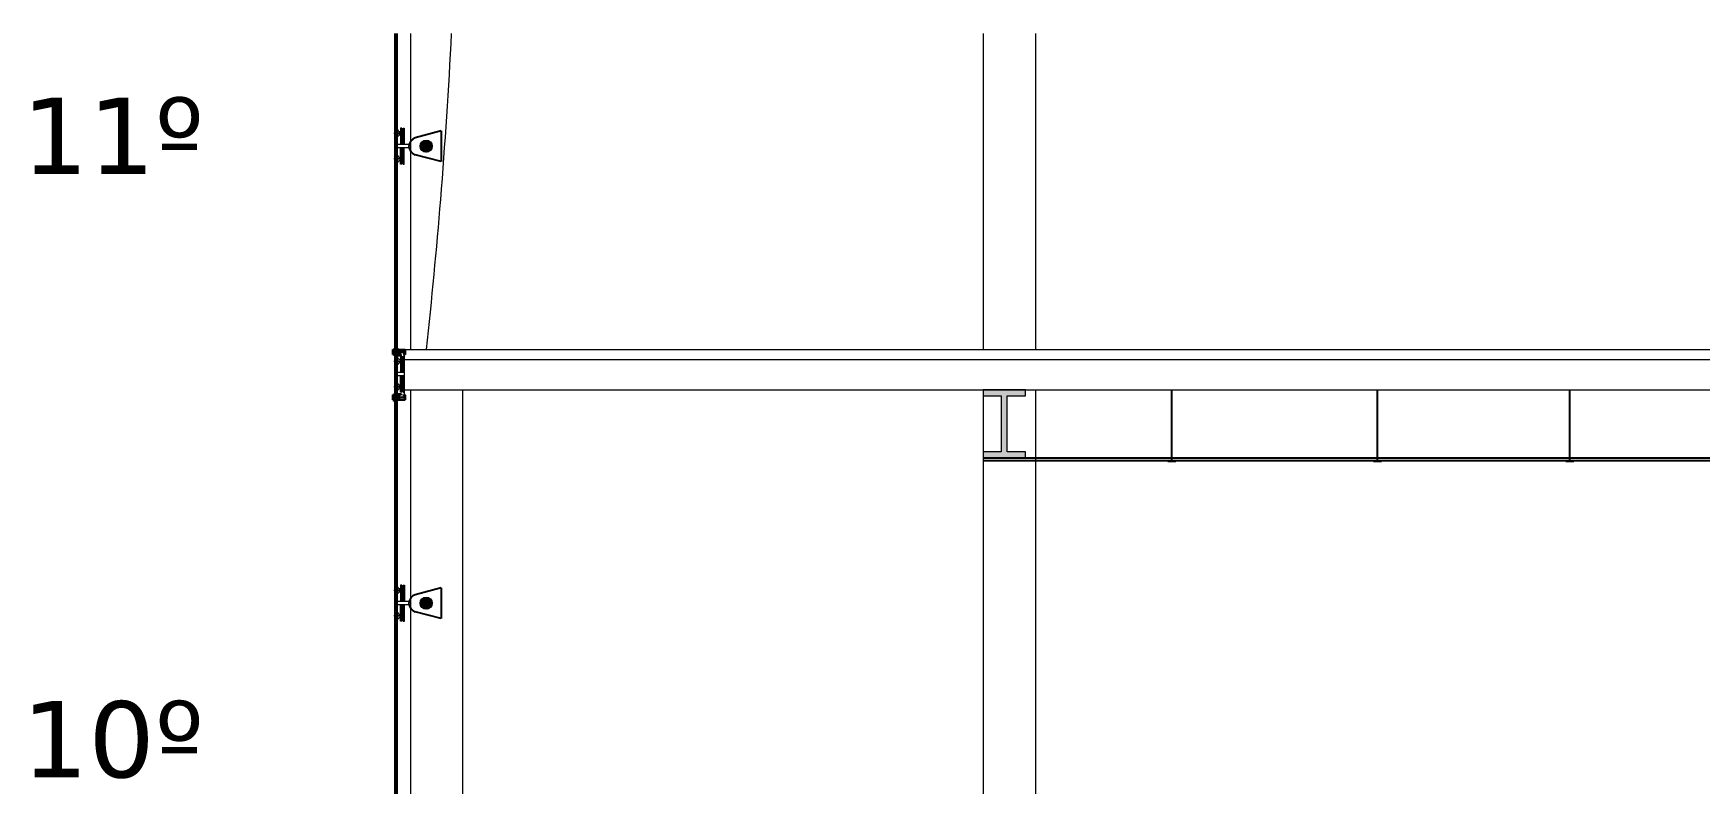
# Model space of a CAD drawing. Header units: millimetres. Extents: x 908.4 to 963.4, y 274.9 to 316.3.
# Drawn here: x 922.46 to 930.73, y 302.29 to 306.01 of the extents above; entities that cross this region are included whole.
import ezdxf

# ---------------------------------------------------------------- set-up
doc = ezdxf.new("R2010")
doc.units = ezdxf.units.MM
doc.header["$LTSCALE"] = 10
doc.layers.get('0').update_dxf_attribs({"color": 90})
for name, color, linetype in [('1', 130, 'Continuous'), ('CIEL', 8, 'Continuous'), ('DATA', 9, 'Continuous'), ('FONDO', 8, 'Continuous'), ('TEX1', 90, 'Continuous'), ('VIDRO', 140, 'Continuous')]:
    doc.layers.add(name, color=color, linetype=linetype)
for name, color, linetype, lineweight in [('A-perf', 180, 'Continuous', 9), ('COTA', 90, 'Continuous', 9), ('linha estutura', 252, 'Continuous', 13), ('pn 02', 16, 'Continuous', 20), ('PN-01', 90, 'Continuous', 13)]:
    doc.layers.add(name, color=color, linetype=linetype, lineweight=lineweight)
doc.styles.add('cotanivel', font='verdana.TTF', dxfattribs={"height": 3})

# ---------------------------------------------------------------- blocks, each defined once
blk = doc.blocks.new('A$C43351A97')
at = {"layer": 'DATA'}
for p, q in [((0, 0.99), (0, 3.49)), ((0, 3.49), (0.53, 3.49)), ((3.53, 0.99), (0, 0.99)), ((0.07, 3.4), (0.06, 3.37)), ((0.06, 3.37), (0.06, 3.05)), ((0.06, 3.05), (0.07, 3.02)), ((0.09, 3.42), (0.07, 3.4)), ((0.07, 3.31), (0.07, 3.13)), ((0.07, 3.02), (0.09, 3)), ((0.11, 2.92), (0.08, 2.9)), ((0.08, 2.9), (0.08, 2.87)), ((0.08, 2.87), (0.08, 1.13)), ((0.08, 1.13), (0.08, 1.1)), ((0.08, 1.1), (0.11, 1.08)), ((0.13, 3.43), (0.09, 3.42)), ((0.09, 3), (0.13, 2.99)), ((0.14, 2.93), (0.11, 2.92)), ((0.11, 1.08), (0.14, 1.07)), ((0.48, 3.43), (0.13, 3.43)), ((0.46, 3.42), (0.13, 3.36)), ((0.13, 3.08), (0.46, 3.02)), ((0.13, 2.99), (0.48, 2.99)), ((0.53, 2.93), (0.14, 2.93)), ((0.14, 1.07), (2.94, 1.07)), ((0.18, 3.27), (0.3, 3.34)), ((0.3, 3.09), (0.18, 3.16)), ((0.29, 3.32), (0.19, 3.26)), ((0.19, 3.18), (0.29, 3.11)), ((0.26, 2.75), (0.26, 2.19)), ((0.61, 2.75), (0.26, 2.75)), ((0.26, 2.19), (2.73, 2.19)), ((0.32, 3.27), (0.32, 3.3)), ((0.61, 3.27), (0.32, 3.27)), ((0.32, 3.17), (0.61, 3.17)), ((0.32, 3.13), (0.32, 3.17)), ((0.34, 3.32), (0.34, 3.28)), ((0.34, 3.28), (0.43, 3.28)), ((0.34, 3.15), (0.34, 3.11)), ((0.43, 3.15), (0.34, 3.15)), ((0.39, 2.38), (0.39, 2.56)), ((0.43, 3.28), (0.46, 3.42)), ((0.46, 3.02), (0.43, 3.15)), ((0.45, 2.63), (0.86, 2.63)), ((2.73, 2.31), (0.45, 2.31)), ((0.48, 3.41), (0.48, 3.43)), ((0.48, 3.39), (0.48, 3.41)), ((0.49, 3.38), (0.48, 3.39)), ((0.48, 3.03), (0.49, 3.04)), ((0.48, 3.02), (0.48, 3.03)), ((0.48, 2.99), (0.48, 3.02)), ((0.51, 3.38), (0.49, 3.38)), ((0.49, 3.04), (0.51, 3.04)), ((0.52, 3.38), (0.51, 3.38)), ((0.51, 3.04), (0.52, 3.04)), ((0.53, 3.39), (0.52, 3.38)), ((0.52, 3.04), (0.53, 3.03)), ((0.53, 3.49), (0.53, 3.41)), ((0.53, 3.41), (0.53, 3.39)), ((0.53, 3.03), (0.53, 3.02)), ((0.53, 3.02), (0.53, 2.93)), ((0.61, 3.5), (0.61, 3.27)), ((0.86, 3.5), (0.61, 3.5)), ((0.61, 3.17), (0.61, 2.75)), ((0.73, 3.38), (0.86, 3.38)), ((0.73, 2.75), (0.73, 3.38)), ((0.86, 2.75), (0.73, 2.75)), ((0.86, 3.38), (0.86, 3.5)), ((0.86, 2.63), (0.86, 2.75)), ((4.83, 4), (2.1, 3.5)), ((2.1, 4), (4.83, 3.5)), ((2.1, 4), (2.1, 3.5)), ((4.83, 4), (2.1, 4)), ((2.1, 3.5), (4.83, 3.5)), ((2.73, 2.41), (2.73, 2.31)), ((2.73, 2.19), (2.73, 2.09)), ((2.95, 2.47), (2.79, 2.47)), ((2.79, 2.03), (2.95, 2.03)), ((2.88, 2.32), (2.92, 2.31)), ((2.95, 2.39), (2.89, 2.39)), ((2.89, 2.18), (2.93, 2.19)), ((2.9, 2.39), (2.95, 2.41)), ((5.59, 2.31), (2.9, 2.31)), ((2.9, 2.19), (3.54, 2.19)), ((2.96, 2.12), (2.9, 2.12)), ((2.95, 2.09), (2.9, 2.11)), ((2.92, 2.31), (3.03, 2.31)), ((2.93, 2.19), (3.02, 2.19)), ((2.94, 1.07), (2.97, 1.08)), ((2.97, 1.08), (2.99, 1.1)), ((2.98, 3.5), (2.98, 2.42)), ((5.21, 3.5), (2.98, 3.5)), ((2.99, 1.97), (2.99, 2.08)), ((2.99, 1.1), (3, 1.13)), ((3, 1.43), (3.02, 1.49)), ((3, 1.13), (3, 1.43)), ((3.02, 1.49), (3.06, 1.54)), ((3.05, 2.16), (3.05, 1.97)), ((3.05, 1.97), (3.74, 1.97)), ((3.06, 3.42), (5.17, 3.42)), ((3.06, 2.35), (3.06, 3.42)), ((3.06, 1.54), (3.13, 1.56)), ((3.07, 1.46), (3.06, 1.43)), ((3.06, 1.43), (3.06, 1.12)), ((3.06, 1.12), (3.07, 1.09)), ((3.09, 1.48), (3.07, 1.46)), ((3.07, 1.09), (3.09, 1.06)), ((3.08, 1.38), (3.08, 1.19)), ((3.62, 1.87), (3.09, 1.87)), ((3.13, 1.49), (3.09, 1.48)), ((3.09, 1.06), (3.13, 1.05)), ((3.13, 1.56), (3.53, 1.56)), ((3.48, 1.49), (3.13, 1.49)), ((3.13, 1.05), (3.48, 1.05)), ((3.47, 1.48), (3.14, 1.43)), ((3.14, 1.14), (3.47, 1.09)), ((3.19, 1.34), (3.3, 1.41)), ((3.3, 1.15), (3.19, 1.23)), ((3.2, 1.32), (3.3, 1.39)), ((3.3, 1.18), (3.2, 1.24)), ((3.33, 1.37), (3.33, 1.33)), ((3.33, 1.33), (3.74, 1.33)), ((3.33, 1.23), (3.33, 1.2)), ((3.71, 1.23), (3.33, 1.23)), ((3.34, 1.39), (3.34, 1.35)), ((3.34, 1.35), (3.43, 1.35)), ((3.34, 1.22), (3.34, 1.18)), ((3.43, 1.22), (3.34, 1.22)), ((3.43, 1.35), (3.47, 1.48)), ((3.47, 1.09), (3.43, 1.22)), ((3.48, 1.47), (3.48, 1.49)), ((3.48, 1.46), (3.48, 1.47)), ((3.49, 1.45), (3.48, 1.46)), ((3.48, 1.09), (3.49, 1.1)), ((3.48, 1.08), (3.48, 1.09)), ((3.48, 1.05), (3.48, 1.08)), ((3.51, 1.44), (3.49, 1.45)), ((3.49, 1.1), (3.51, 1.1)), ((3.52, 1.45), (3.51, 1.44)), ((3.51, 1.1), (3.52, 1.1)), ((3.53, 1.46), (3.52, 1.45)), ((3.52, 1.1), (3.53, 1.09)), ((3.53, 1.56), (3.53, 1.47)), ((3.53, 1.47), (3.53, 1.46)), ((3.53, 1.09), (3.53, 1.08)), ((3.53, 1.08), (3.53, 0.99)), ((3.54, 2.19), (3.54, 2.09)), ((4.17, 0.88), (3.57, 0.96)), ((3.61, 2.03), (3.7, 2.03)), ((3.62, 1.51), (3.62, 1.87)), ((3.62, 1.09), (3.67, 1.09)), ((3.62, 1.03), (3.62, 1.09)), ((3.64, 2.18), (3.68, 2.19)), ((3.65, 2.19), (5.59, 2.19)), ((3.71, 2.12), (3.65, 2.12)), ((3.7, 2.09), (3.65, 2.11)), ((3.84, 1), (3.65, 1)), ((3.67, 1.09), (3.71, 1.23)), ((3.68, 2.19), (3.77, 2.19)), ((3.71, 1.87), (3.71, 1.51)), ((3.74, 1.87), (3.71, 1.87)), ((3.71, 1.51), (3.8, 1.51)), ((3.74, 1.97), (3.74, 2.08)), ((3.74, 1.33), (3.74, 1.39)), ((3.8, 2.16), (3.8, 1.94)), ((3.87, 1.33), (3.8, 1.09)), ((3.8, 1.09), (3.87, 1.09)), ((3.96, 1.49), (3.86, 1.32)), ((3.87, 1.45), (3.87, 1.33)), ((3.87, 1.09), (3.87, 1.03)), ((3.97, 1.27), (3.97, 1.05)), ((4.17, 1.34), (4.02, 1.5)), ((4.07, 1.05), (4.07, 1.27)), ((4.17, 0), (4.17, 1.5)), ((5.36, 1.5), (4.17, 1.5)), ((4.83, 3.5), (4.83, 4)), ((5.3, 3.19), (5.03, 2.71)), ((5.03, 2.71), (5.03, 2.35)), ((5.11, 2.69), (5.37, 3.14)), ((5.11, 2.35), (5.11, 2.69)), ((5.17, 3.42), (5.3, 3.19)), ((5.17, 0), (5.17, 1.5)), ((5.17, 0.86), (5.67, 0.94)), ((5.37, 3.24), (5.21, 3.5)), ((5.36, 3.5), (5.36, 3.28)), ((5.61, 3.5), (5.36, 3.5)), ((5.36, 3.1), (5.36, 2.93)), ((5.36, 1.57), (5.36, 1.4)), ((5.36, 1.23), (5.36, 1)), ((5.36, 1), (5.61, 1)), ((5.38, 3.25), (5.41, 3.25)), ((5.41, 3.13), (5.38, 3.13)), ((5.38, 1.38), (5.41, 1.38)), ((5.41, 1.25), (5.38, 1.25)), ((5.41, 3.29), (5.5, 3.29)), ((5.41, 3.25), (5.41, 3.29)), ((5.41, 3.09), (5.41, 3.13)), ((5.41, 3.1), (5.41, 3.09)), ((5.6, 3.09), (5.41, 3.09)), ((5.41, 1.41), (5.6, 1.41)), ((5.41, 1.38), (5.41, 1.41)), ((5.41, 1.21), (5.41, 1.25)), ((5.5, 1.21), (5.41, 1.21)), ((5.46, 3), (5.65, 3)), ((5.46, 2.93), (5.46, 3)), ((5.46, 1.5), (5.46, 1.57)), ((5.65, 1.5), (5.46, 1.5)), ((5.5, 3.29), (5.63, 3.16)), ((5.63, 1.34), (5.5, 1.21)), ((5.61, 3.32), (5.61, 3.5)), ((5.64, 3.29), (5.61, 3.32)), ((5.61, 1.18), (5.64, 1.21)), ((5.61, 1), (5.61, 1.18)), ((5.66, 3.31), (5.64, 3.29)), ((5.64, 1.21), (5.66, 1.19)), ((5.65, 3.5), (6.23, 3.5)), ((5.73, 3.45), (5.65, 3.47)), ((5.65, 3), (5.65, 3)), ((5.65, 3), (5.65, 2.38)), ((5.65, 2.13), (5.65, 1.5)), ((5.65, 1.03), (5.73, 1.05)), ((6.23, 1), (5.65, 1)), ((5.72, 3.31), (5.66, 3.31)), ((5.66, 1.19), (5.72, 1.19)), ((6.2, 0.94), (5.67, 0.94)), ((5.73, 3.29), (5.73, 3.45)), ((5.73, 1.05), (5.73, 1.21)), ((5.77, 1.44), (5.77, 3.06)), ((5.77, 3.06), (5.95, 3.06)), ((5.95, 1.44), (5.77, 1.44)), ((6.19, 3.45), (5.81, 3.43)), ((5.81, 3.43), (5.81, 3.29)), ((5.81, 1.21), (5.81, 1.07)), ((5.81, 1.07), (6.19, 1.05)), ((5.92, 3.23), (5.82, 3.28)), ((5.82, 1.22), (5.92, 1.27)), ((5.95, 3.06), (5.95, 3.17)), ((5.95, 1.33), (5.95, 1.44)), ((6.17, 2.25), (6.19, 2.83)), ((6.19, 1.68), (6.17, 2.25)), ((6.19, 2.83), (6.19, 3.45)), ((6.19, 1.05), (6.19, 1.68)), ((6.23, 3.5), (6.23, 1))]:
    blk.add_line(p, q, dxfattribs=at)
blk.add_circle((5.12, 3.76), 0.243, dxfattribs=at)
for centre, radius, start, end in [((0.13, 3.3), 0.0625, 90, 168.61954), ((0.13, 3.14), 0.0625, 191.38046, 270), ((0.24, 3.22), 0.0784, 135.87573, 224.12427), ((0.22, 3.22), 0.0469, 124.43657, 235.56343), ((0.3, 3.3), 0.025, 360, 124.43657), ((0.3, 3.13), 0.025, 235.56343, 360), ((0.31, 3.32), 0.0272, 0, 124.43657), ((0.31, 3.11), 0.0272, 235.56343, 360), ((0.45, 2.56), 0.0625, 90, 180), ((0.45, 2.38), 0.0625, 180, 270), ((2.79, 2.41), 0.0625, 90, 180), ((2.79, 2.09), 0.0625, 180, 270), ((2.9, 2.35), 0.041, 90, 270), ((2.89, 2.35), 0.0312, 90, 254.96712), ((2.9, 2.15), 0.041, 90, 270), ((2.9, 2.15), 0.031, 105.99545, 270.00455), ((2.95, 2.44), 0.03, 270, 90), ((2.95, 2.42), 0.0312, 270, 0), ((2.95, 2.06), 0.03, 270, 90), ((2.96, 2.08), 0.031, 359.99877, 90.00123), ((3.09, 1.97), 0.094, 179.9974, 270.00108), ((3.02, 2.16), 0.031, 360, 90), ((3.03, 2.35), 0.0312, 270, 0), ((3.05, 2.16), 0.00000125, 180, 0), ((3.14, 1.37), 0.0625, 90, 168.61954), ((3.14, 1.2), 0.0625, 191.38046, 270), ((3.24, 1.28), 0.0784, 135.87573, 224.12427), ((3.23, 1.28), 0.0469, 124.35561, 235.64439), ((3.32, 1.39), 0.0272, 360, 124.43657), ((3.31, 1.37), 0.025, 359.99613, 124.00387), ((3.31, 1.2), 0.025, 235.73155, 359.72194), ((3.32, 1.18), 0.0272, 235.56343, 360), ((3.61, 2.09), 0.0625, 180, 270), ((3.57, 1.08), 0.039, 0.1803, 180), ((3.57, 1), 0.039, 180, 262.07308), ((3.65, 2.15), 0.041, 90, 270), ((3.65, 2.15), 0.0309, 105.33705, 270.12763), ((3.74, 1.51), 0.125, 180, 270), ((3.65, 1.03), 0.03, 180, 224.98847), ((3.65, 1.03), 0.03, 224.98847, 270.01153), ((3.7, 2.06), 0.031, 270, 90), ((3.71, 2.08), 0.031, 360, 90), ((3.74, 1.94), 0.062, 270, 360), ((3.77, 2.16), 0.031, 0, 90), ((3.8, 1.45), 0.062, 360, 90), ((3.84, 1.03), 0.03, 270, 0.00477), ((3.99, 1.47), 0.037, 43.0014, 150), ((4.02, 1.25), 0.0537, 21.45883, 158.54117), ((4.02, 1.07), 0.0537, 201.45883, 338.54117), ((5.07, 2.35), 0.04, 180, 0), ((5.38, 3.28), 0.025, 180, 270), ((5.38, 3.1), 0.025, 90, 180), ((5.41, 2.93), 0.05, 180, 0), ((5.41, 1.57), 0.05, 0, 180), ((5.38, 1.4), 0.025, 180, 270), ((5.38, 1.23), 0.025, 90, 180), ((5.29, 3.19), 0.0938, 330, 30), ((5.87, 3.71), 0.337, 118.30351, 217.999), ((5.59, 2.38), 0.0625, 270, 0), ((5.59, 2.13), 0.0625, 0, 90), ((5.6, 3.13), 0.0414, 270, 45), ((5.6, 1.37), 0.0414, 315, 90), ((5.65, 3.49), 0.015, 90, 256.26192), ((5.65, 1.02), 0.015, 103.73808, 270), ((5.77, 3.3), 0.05, 166.11346, 339.89449), ((5.77, 1.2), 0.05, 20.10551, 193.88654), ((5.77, 3.29), 0.04, 180, 0), ((5.77, 1.21), 0.04, 0, 180), ((5.89, 3.17), 0.0625, 360, 60), ((5.89, 1.33), 0.0625, 300, 360)]:
    blk.add_arc(centre, radius, start, end, dxfattribs=at)
blk = doc.blocks.new('SPIDERLADO')
at = {"layer": '1'}
h = blk.add_hatch(dxfattribs=at)
h.set_pattern_fill('LINE', color=256, scale=0.022502, angle=45, style=0)
h.set_pattern_definition([(45, (-190.9028623, 32.652582), (-0.001988936716, 0.001988936716), [])])
h.paths.add_polyline_path([(-0.0465, 0, 0.528848), (-0.0848, 0.0261), (-0.1008, 0.0096, 1.19142)])
for p, q in [((0, 0.076), (-0.1288, 0.0422)), ((0, 0.076), (0, -0.076)), ((0, -0.076), (-0.1288, -0.0422))]:
    blk.add_line(p, q)
blk.add_arc((-0.1156, 0), 0.0442, 107.41068, 252.58932)
at = {"layer": 'A-perf', "color": 8}
for radius in [0.03, 0.028]:
    blk.add_circle((-0.0745, 0), radius, dxfattribs=at)
at = {"layer": 'PN-01'}
for p, q in [((-0.2016, 0.0895), (-0.2016, 0.0085)), ((-0.1953, 0.0895), (-0.2016, 0.0895)), ((-0.1953, 0.0895), (-0.1953, 0.0085)), ((-0.1891, 0.0895), (-0.1891, 0.0798)), ((-0.1891, 0.0895), (-0.1828, 0.0895)), ((-0.1828, 0.0895), (-0.1828, 0.0085)), ((-0.1953, 0.0632), (-0.2349, 0.0632)), ((-0.2246, 0.0673), (-0.23, 0.0699)), ((-0.2249, 0.066), (-0.23, 0.0685)), ((-0.1953, 0.0644), (-0.23, 0.0644)), ((-0.1953, 0.0619), (-0.23, 0.0619)), ((-0.2249, 0.0603), (-0.23, 0.0578)), ((-0.2246, 0.0591), (-0.23, 0.0564)), ((-0.1953, 0.0644), (-0.2291, 0.0644)), ((-0.22, 0.066), (-0.2249, 0.066)), ((-0.22, 0.0603), (-0.2249, 0.0603)), ((-0.22, 0.0673), (-0.2246, 0.0673)), ((-0.22, 0.0591), (-0.2246, 0.0591)), ((-0.2142, 0.0788), (-0.22, 0.0788)), ((-0.2142, 0.0482), (-0.22, 0.0482)), ((-0.1592, 0.0085), (-0.22, 0.0085)), ((-0.2102, 0.0717), (-0.2142, 0.0788)), ((-0.2102, 0.0553), (-0.2142, 0.0482)), ((-0.2016, 0.0717), (-0.2102, 0.0717)), ((-0.2016, 0.0553), (-0.2102, 0.0553)), ((-0.1953, 0.0783), (-0.2016, 0.0783)), ((-0.1953, 0.0481), (-0.2016, 0.0481)), ((-0.1953, 0.0344), (-0.2016, 0.0344)), ((-0.1891, 0.0717), (-0.1953, 0.0757)), ((-0.1891, 0.0547), (-0.1953, 0.0507)), ((-0.1934, 0.0745), (-0.1934, 0.0519)), ((-0.1922, 0.0737), (-0.1922, 0.0527)), ((-0.1909, 0.0729), (-0.1909, 0.0535)), ((-0.1891, 0.0798), (-0.1891, 0.0465)), ((-0.1891, 0.0465), (-0.1891, 0.0085)), ((-0.1891, 0.0344), (-0.1828, 0.0344)), ((-0.1953, -0.0632), (-0.2349, -0.0632)), ((-0.2246, -0.0591), (-0.23, -0.0564)), ((-0.2249, -0.0603), (-0.23, -0.0578)), ((-0.1953, -0.0619), (-0.23, -0.0619)), ((-0.1953, -0.0644), (-0.23, -0.0644)), ((-0.2249, -0.066), (-0.23, -0.0685)), ((-0.2246, -0.0673), (-0.23, -0.0699)), ((-0.1953, -0.0644), (-0.2291, -0.0644)), ((-0.22, -0.0603), (-0.2249, -0.0603)), ((-0.22, -0.066), (-0.2249, -0.066)), ((-0.22, -0.0591), (-0.2246, -0.0591)), ((-0.22, -0.0673), (-0.2246, -0.0673)), ((-0.1592, -0.0085), (-0.22, -0.0085)), ((-0.2142, -0.0482), (-0.22, -0.0482)), ((-0.2142, -0.0788), (-0.22, -0.0788)), ((-0.2102, -0.0553), (-0.2142, -0.0482)), ((-0.2102, -0.0717), (-0.2142, -0.0788)), ((-0.2016, -0.0553), (-0.2102, -0.0553)), ((-0.2016, -0.0717), (-0.2102, -0.0717)), ((-0.2016, -0.0895), (-0.2016, -0.0085)), ((-0.1953, -0.0344), (-0.2016, -0.0344)), ((-0.1953, -0.0481), (-0.2016, -0.0481)), ((-0.1953, -0.0783), (-0.2016, -0.0783)), ((-0.1953, -0.0895), (-0.1953, -0.0085)), ((-0.1891, -0.0547), (-0.1953, -0.0507)), ((-0.1891, -0.0717), (-0.1953, -0.0757)), ((-0.1934, -0.0745), (-0.1934, -0.0519)), ((-0.1922, -0.0737), (-0.1922, -0.0527)), ((-0.1909, -0.0729), (-0.1909, -0.0535)), ((-0.1891, -0.0465), (-0.1891, -0.0085)), ((-0.1891, -0.0344), (-0.1828, -0.0344)), ((-0.1891, -0.0798), (-0.1891, -0.0465)), ((-0.1891, -0.0895), (-0.1891, -0.0798)), ((-0.1828, -0.0895), (-0.1828, -0.0085)), ((-0.1953, -0.0895), (-0.2016, -0.0895)), ((-0.1891, -0.0895), (-0.1828, -0.0895))]:
    blk.add_line(p, q, dxfattribs=at)

msp = doc.modelspace()

# ---------------------------------------------------------------- hatches: boundary and pattern name
at = {"layer": '1'}
h = msp.add_hatch(dxfattribs=at)
h.set_pattern_fill('LINE', color=256, scale=0.022502, angle=45, style=0)
h.set_pattern_definition([(45, (733.581192, 338.1021107), (-0.001988936716, 0.001988936716), [])])
h.paths.add_polyline_path([(924.4375, 305.4495, 0.528848), (924.3993, 305.4756), (924.3832, 305.4591, 1.19142)])
at = {"layer": 'pn 02'}
msp.add_hatch(color=256, dxfattribs=at).paths.add_polyline_path([(927.1728, 303.9337), (927.1728, 303.9037), (927.3828, 303.9037), (927.3828, 303.9337), (927.2928, 303.9337), (927.2928, 304.2112), (927.3828, 304.2112), (927.3828, 304.2412), (927.1728, 304.2412), (927.1728, 304.2112), (927.2628, 304.2112), (927.2628, 303.9337)])

# ---------------------------------------------------------------- linework, layer by layer
for p, q in [((924.4841, 305.5255), (924.3552, 305.4917)), ((924.4841, 305.5255), (924.4841, 305.3736)), ((924.4841, 305.3736), (924.3552, 305.4073))]:
    msp.add_line(p, q)
msp.add_arc((924.3685, 305.4495), 0.0442, 107.41068, 252.58932)
at = {"layer": 'A-perf'}
for p, q in [((924.3341, 305.2334), (924.3341, 306.0094)), ((924.3341, 304.4412), (924.3341, 305.2334)), ((924.3341, 301.194), (924.3341, 304.2412)), ((924.5922, 301.4511), (924.5922, 304.2412))]:
    msp.add_line(p, q, dxfattribs=at)
at = {"layer": 'A-perf', "color": 8}
for radius in [0.03, 0.028]:
    msp.add_circle((924.4095, 305.4495), radius, dxfattribs=at)
at = {"layer": 'A-perf'}
for start, end in [(355.37318, 357.14914), (353.76369, 355.37318)]:
    msp.add_arc((897.9399, 307.3338), 26.6286, start, end, dxfattribs=at)
at = {"layer": 'CIEL'}
for p, q in [((927.1728, 303.9037), (935.1468, 303.9037)), ((927.1728, 303.8912), (935.1468, 303.8912)), ((928.0897, 303.8869), (928.1294, 303.8869)), ((929.1096, 303.8869), (929.1493, 303.8869)), ((930.064, 303.8869), (930.1038, 303.8869))]:
    msp.add_line(p, q, dxfattribs=at)
at = {"layer": 'FONDO'}
for p, q in [((928.1096, 303.8869), (928.1096, 304.2412)), ((929.1294, 303.8869), (929.1294, 304.2412)), ((930.0839, 303.8869), (930.0839, 304.2412))]:
    msp.add_line(p, q, dxfattribs=at)
at = {"layer": 'linha estutura'}
msp.add_line((924.3341, 304.4412), (924.4109, 304.4412), dxfattribs=at)
at = {"layer": 'pn 02'}
for p, q in [((924.3028, 304.4412), (936.5269, 304.4412)), ((924.3028, 304.1912), (924.3028, 304.4412)), ((924.3028, 304.3912), (936.5269, 304.3912)), ((924.3028, 304.2412), (936.5269, 304.2412))]:
    msp.add_line(p, q, dxfattribs=at)
at = {"layer": 'pn 02', "linetype": 'Continuous'}
msp.add_lwpolyline([(927.1728, 303.9337), (927.1728, 303.9037), (927.3828, 303.9037), (927.3828, 303.9337), (927.2928, 303.9337), (927.2928, 304.2112), (927.3828, 304.2112), (927.3828, 304.2412), (927.1728, 304.2412), (927.1728, 304.2112), (927.2628, 304.2112), (927.2628, 303.9337)], close=True, dxfattribs=at)
at = {"layer": 'PN-01'}
for p, q in [((927.1728, 306.0094), (927.1728, 304.4412)), ((927.4328, 306.0094), (927.4328, 304.4412)), ((924.2887, 305.5127), (924.2492, 305.5127)), ((924.2595, 305.5168), (924.2541, 305.5195)), ((924.2592, 305.5156), (924.2541, 305.5181)), ((924.2887, 305.514), (924.2541, 305.514)), ((924.2887, 305.5115), (924.2541, 305.5115)), ((924.2592, 305.5098), (924.2541, 305.5073)), ((924.2595, 305.5086), (924.2541, 305.5059)), ((924.2887, 305.514), (924.255, 305.514)), ((924.2641, 305.5156), (924.2592, 305.5156)), ((924.2641, 305.5098), (924.2592, 305.5098)), ((924.2641, 305.5168), (924.2595, 305.5168)), ((924.2641, 305.5086), (924.2595, 305.5086)), ((924.2699, 305.5284), (924.2641, 305.5284)), ((924.2699, 305.4978), (924.2641, 305.4978)), ((924.2739, 305.5213), (924.2699, 305.5284)), ((924.2739, 305.5049), (924.2699, 305.4978)), ((924.2825, 305.5213), (924.2739, 305.5213)), ((924.2825, 305.5049), (924.2739, 305.5049)), ((924.2825, 305.539), (924.2825, 305.4581)), ((924.2887, 305.539), (924.2825, 305.539)), ((924.2887, 305.5278), (924.2825, 305.5278)), ((924.2887, 305.4976), (924.2825, 305.4976)), ((924.2887, 305.4839), (924.2825, 305.4839)), ((924.2887, 305.539), (924.2887, 305.4581)), ((924.295, 305.5212), (924.2887, 305.5252)), ((924.295, 305.5042), (924.2887, 305.5002)), ((924.2906, 305.524), (924.2906, 305.5014)), ((924.2919, 305.5232), (924.2919, 305.5022)), ((924.2931, 305.5224), (924.2931, 305.503)), ((924.295, 305.539), (924.295, 305.5293)), ((924.295, 305.539), (924.3012, 305.539)), ((924.295, 305.5293), (924.295, 305.4961)), ((924.295, 305.4961), (924.295, 305.4581)), ((924.295, 305.4839), (924.3012, 305.4839)), ((924.3012, 305.539), (924.3012, 305.4581)), ((924.2595, 305.3905), (924.2541, 305.3931)), ((924.3248, 305.4581), (924.2641, 305.4581)), ((924.3248, 305.441), (924.2641, 305.441)), ((924.2699, 305.4013), (924.2641, 305.4013)), ((924.2739, 305.3942), (924.2699, 305.4013)), ((924.2825, 305.3942), (924.2739, 305.3942)), ((924.2825, 305.36), (924.2825, 305.441)), ((924.2887, 305.4152), (924.2825, 305.4152)), ((924.2887, 305.4014), (924.2825, 305.4014)), ((924.2887, 305.36), (924.2887, 305.441)), ((924.295, 305.3949), (924.2887, 305.3989)), ((924.2906, 305.3751), (924.2906, 305.3977)), ((924.2919, 305.3759), (924.2919, 305.3969)), ((924.2931, 305.3767), (924.2931, 305.3961)), ((924.295, 305.403), (924.295, 305.441)), ((924.295, 305.4152), (924.3012, 305.4152)), ((924.295, 305.3697), (924.295, 305.403)), ((924.3012, 305.36), (924.3012, 305.441)), ((924.2887, 305.3864), (924.2492, 305.3864)), ((924.2592, 305.3892), (924.2541, 305.3917)), ((924.2887, 305.3876), (924.2541, 305.3876)), ((924.2887, 305.3851), (924.2541, 305.3851)), ((924.2592, 305.3835), (924.2541, 305.381)), ((924.2595, 305.3822), (924.2541, 305.3796)), ((924.2887, 305.3851), (924.255, 305.3851)), ((924.2641, 305.3892), (924.2592, 305.3892)), ((924.2641, 305.3835), (924.2592, 305.3835)), ((924.2641, 305.3905), (924.2595, 305.3905)), ((924.2641, 305.3822), (924.2595, 305.3822)), ((924.2699, 305.3707), (924.2641, 305.3707)), ((924.2739, 305.3778), (924.2699, 305.3707)), ((924.2825, 305.3778), (924.2739, 305.3778)), ((924.2887, 305.3713), (924.2825, 305.3713)), ((924.2887, 305.36), (924.2825, 305.36)), ((924.295, 305.3779), (924.2887, 305.3739)), ((924.295, 305.36), (924.295, 305.3697)), ((924.295, 305.36), (924.3012, 305.36)), ((924.2825, 304.4088), (924.2825, 304.3278)), ((924.2887, 304.4088), (924.2825, 304.4088)), ((924.2887, 304.4088), (924.2887, 304.3278)), ((924.295, 304.4088), (924.295, 304.3991)), ((924.295, 304.4088), (924.3012, 304.4088)), ((924.3012, 304.4088), (924.3012, 304.3278)), ((924.2887, 304.3825), (924.2492, 304.3825)), ((924.2595, 304.3866), (924.2541, 304.3892)), ((924.2592, 304.3853), (924.2541, 304.3878)), ((924.2887, 304.3837), (924.2541, 304.3837)), ((924.2887, 304.3812), (924.2541, 304.3812)), ((924.2592, 304.3796), (924.2541, 304.3771)), ((924.2595, 304.3784), (924.2541, 304.3757)), ((924.2887, 304.3837), (924.255, 304.3837)), ((924.2641, 304.3853), (924.2592, 304.3853)), ((924.2641, 304.3796), (924.2592, 304.3796)), ((924.2641, 304.3866), (924.2595, 304.3866)), ((924.2641, 304.3784), (924.2595, 304.3784)), ((924.2699, 304.3981), (924.2641, 304.3981)), ((924.2699, 304.3675), (924.2641, 304.3675)), ((924.3028, 304.3278), (924.2641, 304.3278)), ((924.2739, 304.391), (924.2699, 304.3981)), ((924.2739, 304.3746), (924.2699, 304.3675)), ((924.2825, 304.391), (924.2739, 304.391)), ((924.2825, 304.3746), (924.2739, 304.3746)), ((924.2887, 304.3976), (924.2825, 304.3976)), ((924.2887, 304.3674), (924.2825, 304.3674)), ((924.2887, 304.3537), (924.2825, 304.3537)), ((924.295, 304.391), (924.2887, 304.395)), ((924.295, 304.374), (924.2887, 304.37)), ((924.2906, 304.3938), (924.2906, 304.3712)), ((924.2919, 304.393), (924.2919, 304.372)), ((924.2931, 304.3922), (924.2931, 304.3728)), ((924.295, 304.3991), (924.295, 304.3658)), ((924.295, 304.3658), (924.295, 304.3278)), ((924.295, 304.3537), (924.3012, 304.3537)), ((924.2887, 304.2561), (924.2492, 304.2561)), ((924.2595, 304.2602), (924.2541, 304.2629)), ((924.2592, 304.259), (924.2541, 304.2615)), ((924.2887, 304.2574), (924.2541, 304.2574)), ((924.2887, 304.2549), (924.2541, 304.2549)), ((924.2592, 304.2533), (924.2541, 304.2507)), ((924.2595, 304.252), (924.2541, 304.2494)), ((924.2887, 304.2549), (924.255, 304.2549)), ((924.2641, 304.259), (924.2592, 304.259)), ((924.2641, 304.2533), (924.2592, 304.2533)), ((924.2641, 304.2602), (924.2595, 304.2602)), ((924.2641, 304.252), (924.2595, 304.252)), ((924.3028, 304.3108), (924.2641, 304.3108)), ((924.2699, 304.2711), (924.2641, 304.2711)), ((924.2699, 304.2404), (924.2641, 304.2404)), ((924.2739, 304.264), (924.2699, 304.2711)), ((924.2739, 304.2475), (924.2699, 304.2404)), ((924.2825, 304.264), (924.2739, 304.264)), ((924.2825, 304.2475), (924.2739, 304.2475)), ((924.2825, 304.2298), (924.2825, 304.3108)), ((924.2887, 304.2849), (924.2825, 304.2849)), ((924.2887, 304.2712), (924.2825, 304.2712)), ((924.2887, 304.241), (924.2825, 304.241)), ((924.2887, 304.2298), (924.2887, 304.3108)), ((924.295, 304.2646), (924.2887, 304.2686)), ((924.295, 304.2476), (924.2887, 304.2436)), ((924.2906, 304.2448), (924.2906, 304.2674)), ((924.2919, 304.2456), (924.2919, 304.2666)), ((924.2931, 304.2464), (924.2931, 304.2658)), ((924.295, 304.2728), (924.295, 304.3108)), ((924.295, 304.2849), (924.3012, 304.2849)), ((924.295, 304.2395), (924.295, 304.2728)), ((924.295, 304.2298), (924.295, 304.2395)), ((924.3012, 304.2298), (924.3012, 304.3108)), ((927.1728, 304.2412), (927.1728, 301.2912)), ((927.4328, 304.2412), (927.4328, 301.2912)), ((924.2887, 304.2298), (924.2825, 304.2298)), ((924.295, 304.2298), (924.3012, 304.2298))]:
    msp.add_line(p, q, dxfattribs=at)
at = {"layer": 'VIDRO'}
for p, q in [((924.2541, 306.0094), (924.2541, 298.1425)), ((924.2641, 306.0094), (924.2641, 298.1423))]:
    msp.add_line(p, q, dxfattribs=at)

# ---------------------------------------------------------------- block references
msp.add_blockref('SPIDERLADO', (924.4841, 303.1829))
at = {"layer": 'TEX1', "xscale": 0.009999999999990905, "yscale": 0.009999999999990905, "zscale": 0.01, "rotation": 180}
msp.add_blockref('A$C43351A97', (924.3058, 304.4511), dxfattribs=at)
msp.add_blockref('A$C43351A97', (924.3058, 304.4511), dxfattribs=at)
msp.add_blockref('A$C43351A97', (924.3058, 304.4511), dxfattribs=at)
at = {"layer": 'TEX1', "xscale": -0.009999999999990905, "yscale": 0.009999999999990905, "zscale": 0.01}
msp.add_blockref('A$C43351A97', (924.3058, 304.1813), dxfattribs=at)

# ---------------------------------------------------------------- texts
at = {"layer": 'COTA', "style": 'cotanivel'}
for s, p in [('11º', (922.4036, 305.3123)), ('10º', (922.4036, 302.3193))]:
    msp.add_text(s, height=0.378, dxfattribs=at).set_placement(p)

doc.saveas('drawing.dxf')
